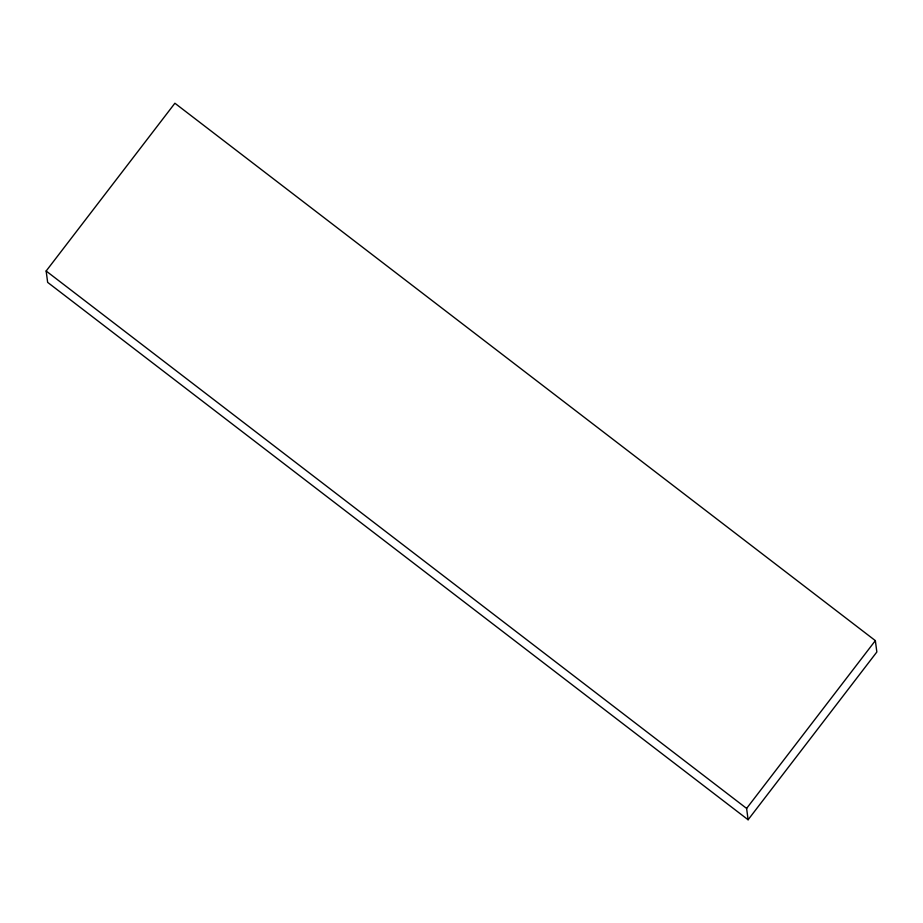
<?xml version="1.0" encoding="UTF-8"?>
<svg xmlns="http://www.w3.org/2000/svg" width="923" height="923" viewBox="0 0 923 923"><rect width="100%" height="100%" fill="white"/><g stroke="black" fill="none" stroke-linecap="round" stroke-linejoin="round"><path stroke-width="1.38" d="M46.15 271.016L174.897 103.238L875.35 640.631L876.85 651.984L748.103 819.762L47.65 282.369L46.15 271.016L746.615 808.421L748.103 819.762M746.615 808.421L875.35 640.631"/></g></svg>
